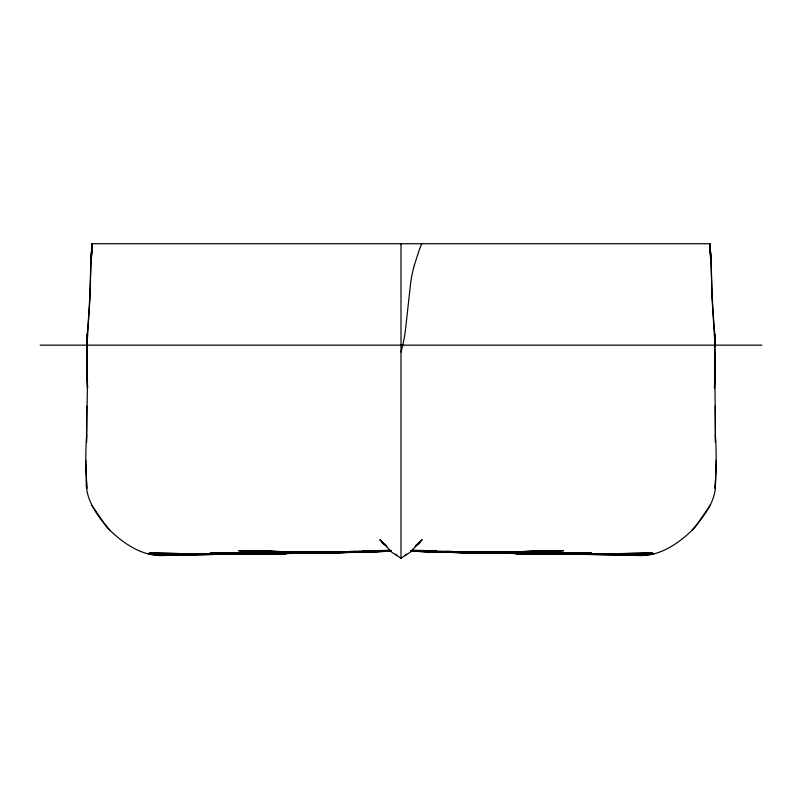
<?xml version="1.0" encoding="UTF-8"?>
<svg xmlns="http://www.w3.org/2000/svg" width="802" height="802" viewBox="0 0 802 802"><rect width="100%" height="100%" fill="white"/><g stroke="black" fill="none" stroke-linecap="round" stroke-linejoin="round"><path stroke-width="1.2" d="M86.887 345.993L87.538 388.098L86.927 370.053L87.438 333.963L86.887 345.993C89.493 311.958 90.335 277.833 91.939 243.738L90.997 261.783L92.05 243.738L91.398 258.174M87.207 333.963L87.077 345.993L87.268 333.963L90.085 297.873L90.726 261.783L92.13 243.738M715.294 406.143L715.454 442.233L714.562 333.963L715.163 358.775L714.462 388.098L715.073 370.053M86.706 406.143L86.546 442.233L87.368 388.098L86.927 370.053M715.334 435.476C716.888 453.13 715.805 470.804 715.364 488.478C713.529 505.09 702.121 518.202 691.825 530.543C677.329 544.388 658.823 556.799 637.861 555.455L519.435 552.979M282.565 552.979L164.139 555.455C143.177 556.799 124.671 544.388 110.175 530.543C97.503 516.157 84.501 499.175 86.415 478.844C85.513 464.388 85.624 449.922 86.666 435.476M715.584 478.844L715.163 488.488L716.346 460.298M91.428 258.174L91.859 250.956M91.999 248.55L92.29 243.738M410.514 284.339L405.491 329.442A137.463 137.463 0 0 1 402.714 345.281L401 352.008M414.343 265.181L419.085 250.445A162.706 162.706 0 0 1 421.712 243.738M710.602 504.719L695.474 526.703L691.825 530.543M416.208 545.33L422.203 539.646L410.103 552.327L401 558.262L391.897 552.327L379.797 539.646L385.792 545.33M418.153 543.886L420.448 542.172L416.819 544.598M415.075 546.162L420.448 542.172M405.01 555.315L406.694 554.202M287.246 553.49L210.485 552.949M653.68 554.032L642.131 555.395L583.415 554.352L648.457 554.292M419.245 551.195L420.479 551.074M587.545 554.352L652.417 552.909L587.545 554.352L632.197 553.731M351.476 552.127L296.91 552.839L333.421 552.037M307.487 552.979L331.497 553.069L391.125 551.074M367.156 552.237L391.326 551.054L368.9 552.197M391.105 550.984L336.82 552.528L290.695 551.565M353.782 552.317L391.055 550.884L321.843 553.22M411.436 550.663L428.098 550.653L410.794 550.703L465.18 552.528L505.09 552.839M329.101 553.119L391.085 550.874M391.456 550.563L378.714 551.024L380.439 551.004M368.048 550.934L391.236 550.703L308.86 552.969M410.975 550.834L484.548 553.22L494.844 552.979L470.503 553.069L410.694 551.024L434.844 552.237M354.634 551.936L391.236 550.804M486.533 553.2L493.952 552.979M539.736 551.616L534.784 551.766L539.475 551.726L535.716 551.886M343.156 552.117L308.249 552.989M349.672 552.007L391.155 550.784L349.692 551.666M488.318 553.159L494.513 552.979M535.435 551.796L539.155 551.686M338.604 552.177L286.194 553.57L211.317 553.981M349.652 551.886L390.995 550.763L373.542 551.004M495.506 552.528L563.525 550.713L490.172 552.418M287.657 553.44L337.762 552.117M349.933 551.826L391.035 550.753L361.692 551.405M555.134 550.894L487.506 552.377M492.859 552.468L559.375 550.794M493.751 552.989L458.594 552.197M535.074 551.956L538.834 551.856M291.838 553.089L330.294 552.177M350.143 551.706L363.887 551.375M373.712 551.154L391.025 550.733M391.476 551.195L384.108 551.305M535.425 551.926L539.114 551.836M390.253 550.423L373.902 550.653L390.243 550.493M321.211 552.177L293.392 552.668L321.131 551.966M349.672 551.565L359.857 551.365M450.523 552.127L463.275 552.528L511.305 551.565M514.403 551.576L463.275 552.528M484.879 552.357L546.593 551.104M168.179 554.914L186.956 554.553M204.48 554.222L272.078 552.979M349.672 551.495L355.938 551.365M417.892 551.305L410.524 551.195M482.343 552.347L542.423 551.205M534.864 552.017L539.776 551.926M239.648 553.169L242.144 553.129M247.156 553.049L250.906 552.979M374.734 550.944L390.995 550.673L373.552 550.934L391.045 550.613M421.561 551.004L423.286 551.024L410.544 550.563M535.616 552.077L539.375 552.007M530.944 551.445L465.18 552.528L410.764 550.804L433.952 550.934L410.764 550.633M539.415 552.057L535.716 552.107L539.415 552.137M365.481 551.114L391.236 550.633M535.495 552.087L539.235 552.037M239.808 552.418L242.304 552.388M262.304 552.147L266.645 552.017M535.245 552.157L538.954 552.117M534.994 552.127L538.743 552.087M586.242 554.382L650.452 553.681M537.17 552.177L539.646 552.157M591.515 552.949L514.754 553.49M463.396 552.177L515.806 553.57L591.605 553.109M590.974 553.891L515.917 553.601L591.635 553.27M591.615 553.42L515.917 553.601M411.757 550.493L424.87 550.563L411.747 550.332M210.786 553.781L286.013 553.631L210.385 553.42M591.535 553.55L516.027 553.661L591.395 553.671M91.879 243.738L710.121 243.738M40.1 345.151L761.9 345.151M210.605 553.671L285.973 553.641L210.465 553.55M153.543 554.292L217.121 554.382L155.608 554.794L148.32 554.032M515.806 553.57L590.683 553.981M210.365 553.27L286.053 553.661L211.026 553.891L286.194 553.57L210.395 553.109M262.585 552.137L266.334 552.157L262.585 552.057M262.354 552.157L264.83 552.177M263.257 552.087L267.006 552.127M410.955 550.613L428.489 550.834M535.355 552.017L539.696 552.147M559.696 552.388L562.192 552.418M387.085 550.533L386.303 550.523L390.564 550.663M263.046 552.117L266.755 552.157M151.548 553.681L215.758 554.382M262.765 552.037L266.505 552.087M214.455 554.352L149.583 552.909L214.455 554.352L212.831 554.242M410.794 550.743L436.519 551.114M411.005 550.673L427.265 550.944M551.094 552.979L554.844 553.049M559.856 553.129L562.352 553.169M428.458 551.004L410.985 550.683L427.296 551.275M447.315 551.385L452.318 551.475M480.869 551.966L508.328 552.468M530.784 552.879L597.52 554.222M615.044 554.553L633.821 554.914M267.407 551.375L334.865 552.518L259.577 551.205M262.625 552.007L266.384 552.077M444.799 551.385L452.308 551.535M481.1 552.037L508.608 552.668M523.626 552.969L590.001 554.132M287.597 551.576L338.725 552.528M311.828 552.418L238.475 550.713L306.494 552.528M255.407 551.104L317.121 552.357M262.224 551.926L267.136 552.017M441.06 551.385L452.328 551.636M473.611 552.107L499.907 552.548M314.494 552.377L246.866 550.894M431.035 551.185L410.915 550.723L451.456 551.916M438.113 551.375L451.857 551.706M468.579 552.037L510.162 553.089M452.097 551.786L410.965 550.753L452.348 551.886M464.238 552.117L513.15 553.31M242.625 550.794L309.141 552.468M262.886 551.836L266.926 551.956M266.284 551.886L262.545 551.776L266.665 551.796M458.844 552.117L471.155 552.458M431.045 551.385L452.328 552.007M480.157 553.22L410.895 551.004M472.899 553.119L410.915 550.874L448.218 552.317M410.875 551.074L433.1 552.197M381.521 551.074L382.755 551.195M395.306 554.202L396.99 555.315M383.847 543.886L381.551 542.172L385.181 544.598M381.551 542.172L386.925 546.162M110.175 530.543L106.526 526.703L91.398 504.719M715.113 345.993C712.507 311.958 711.665 277.833 710.061 243.738L711.003 261.783L709.95 243.738L710.602 258.174M714.793 333.963L714.923 345.993L714.732 333.963L711.915 297.873L711.274 261.783L709.87 243.738M709.71 243.738L710.001 248.55M710.141 250.956L710.572 258.174M85.654 460.298L86.837 488.488L86.415 478.844M401 243.738L401 558.262M410.444 284.329A129.944 129.944 0 0 1 414.353 265.181M391.306 550.583L377.983 551.094L391.306 550.593M539.475 551.896L535.756 551.987L539.415 551.886M539.546 551.946L535.806 552.027L539.586 551.976M218.585 554.352L159.869 555.395L155.608 554.794L218.585 554.352M266.124 552.037L262.414 551.976L266.194 552.027M266.314 551.966L262.585 551.886L266.244 551.987M267.136 551.756L262.234 551.616L267.216 551.766M424.017 551.094L410.694 550.583L424.017 551.094"/></g></svg>
